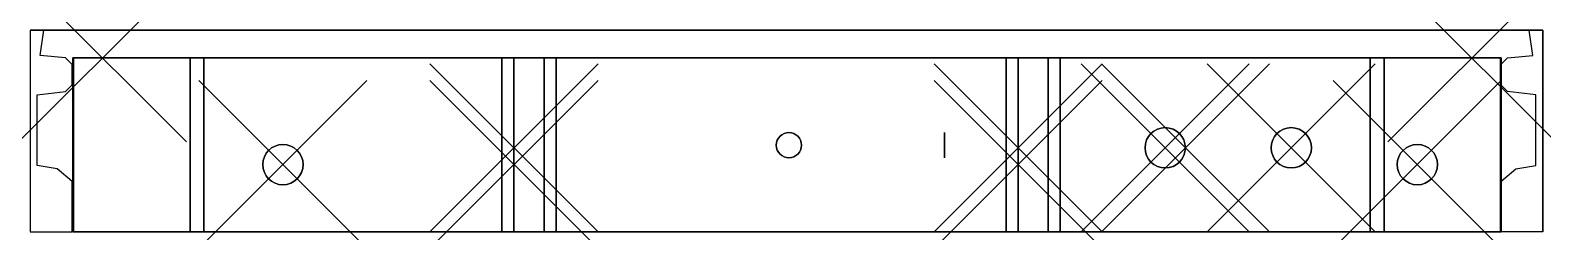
# Model space of a CAD drawing. Header units: millimetres. Extents: x 0 to 0.9, y -0.12 to 0.
import ezdxf

# ---------------------------------------------------------------- set-up
doc = ezdxf.new("R2010")
doc.units = ezdxf.units.MM
doc.header["$PDMODE"] = 3
doc.header["$PDSIZE"] = 0.05
doc.layers.get('0').update_dxf_attribs({"true_color": 0xc2ced6})

msp = doc.modelspace()

# ---------------------------------------------------------------- linework, layer by layer
at = {"color": 0}
for points in [[(0, -0.12), (0.025, -0.12), (0.025, -0.09), (0.01601, -0.0825), (0.00414, -0.0805), (0.00412, -0.0385), (0.021, -0.0365), (0.025, -0.0325), (0.025, -0.0205), (0.021, -0.0165), (0.00592, -0.01505), (0.00804, 0), (0, 0)], [(0.9, -0.12), (0.875, -0.12), (0.875, -0.09), (0.88399, -0.0825), (0.89586, -0.0805), (0.89588, -0.0385), (0.879, -0.0365), (0.875, -0.0325), (0.875, -0.0205), (0.879, -0.0165), (0.89408, -0.01505), (0.89196, 0), (0.9, 0)]]:
    msp.add_lwpolyline(points, close=True, dxfattribs=at)
at = {"color": 0, "extrusion": (-1, 1.22465e-16, 2e-16), "elevation": -0.9}
msp.add_lwpolyline([(0.12, 0), (0.12, 0.025), (0.09, 0.025), (0.0825, 0.01601), (0.0805, 0.00414), (0.0385, 0.00412), (0.0365, 0.021), (0.0325, 0.025), (0.0205, 0.025), (0.0165, 0.021), (0.01505, 0.00592), (0, 0.00804), (0, 0)], close=True, dxfattribs=at)
msp.add_lwpolyline([(0.12, 0), (0.12, 0.025), (0.09, 0.025), (0.0825, 0.01601), (0.0805, 0.00414), (0.0385, 0.00412), (0.0365, 0.021), (0.0325, 0.025), (0.0205, 0.025), (0.0165, 0.021), (0.01505, 0.00592), (0, 0.00804), (0, 0)], close=True, dxfattribs=at)
at = {"color": 0, "extrusion": (-1, 1.22465e-16, -2e-16), "elevation": -0.9}
msp.add_lwpolyline([(0.12, 2.7), (0.12, 2.675), (0.09, 2.675), (0.0825, 2.68399), (0.0805, 2.69586), (0.0385, 2.69588), (0.0365, 2.679), (0.0325, 2.675), (0.0205, 2.675), (0.0165, 2.679), (0.01505, 2.69408), (0, 2.69196), (0, 2.7)], close=True, dxfattribs=at)
at = {"color": 0, "extrusion": (1, 2.77535e-16, 6.39835e-32)}
for centre in [(-0.07, 2.53718, 0.28785), (-0.07, 0.16282, 0.28785), (-0.07, 2.53718, 0.31285), (-0.07, 0.16282, 0.31285), (-0.08, 2.46218, 0.28785), (-0.08, 0.23782, 0.28785), (-0.08, 2.46218, 0.31285), (-0.08, 0.23782, 0.31285)]:
    msp.add_circle(centre, 0.012, dxfattribs=at)
at = {"color": 0}
for centre, radius in [((0.45144, -0.06845, 2.28671), 0.0075), ((0.67535, -0.07, 2.41224), 0.012), ((0.67535, -0.07, 0.31276), 0.012), ((0.67535, -0.07, 2.11224), 0.012), ((0.67535, -0.07, 1.81224), 0.012), ((0.67535, -0.07, 0.61276), 0.012), ((0.67535, -0.07, 0.91276), 0.012), ((0.75035, -0.07, 2.41224), 0.012), ((0.75035, -0.07, 0.31276), 0.012), ((0.75035, -0.07, 2.11224), 0.012), ((0.75035, -0.07, 1.81224), 0.012), ((0.75035, -0.07, 0.61276), 0.012), ((0.75035, -0.07, 0.91276), 0.012), ((0.15035, -0.08, 2.41224), 0.012), ((0.15035, -0.08, 0.31276), 0.012), ((0.15035, -0.08, 2.11224), 0.012), ((0.15035, -0.08, 1.81224), 0.012), ((0.15035, -0.08, 0.61276), 0.012), ((0.15035, -0.08, 0.91276), 0.012), ((0.82535, -0.08, 2.41224), 0.012), ((0.82535, -0.08, 0.31276), 0.012), ((0.82535, -0.08, 2.11224), 0.012), ((0.82535, -0.08, 1.81224), 0.012), ((0.82535, -0.08, 1.51224), 0.012), ((0.82535, -0.08, 0.61276), 0.012), ((0.82535, -0.08, 0.91276), 0.012), ((0.82535, -0.08, 1.21276), 0.012), ((0.82535, -0.08, 0.61276), 0.012)]:
    msp.add_circle(centre, radius, dxfattribs=at)
at = {"color": 0, "extrusion": (2.99952e-32, 1.22465e-16, -1)}
for centre, radius in [((-0.45144, -0.06845, -0.41329), 0.0075), ((-0.67535, -0.07, -0.58776), 0.012), ((-0.67535, -0.07, -0.88776), 0.012), ((-0.75035, -0.07, -0.58776), 0.012), ((-0.75035, -0.07, -0.88776), 0.012), ((-0.15035, -0.08, -0.58776), 0.012), ((-0.15035, -0.08, -0.88776), 0.012), ((-0.82535, -0.08, -0.58776), 0.012), ((-0.82535, -0.08, -0.88776), 0.012), ((-0.82535, -0.08, -1.18776), 0.012)]:
    msp.add_circle(centre, radius, dxfattribs=at)
at = {"color": 0, "extrusion": (-1, 2.24647e-17, -2e-16)}
msp.add_circle((0.06845, 2.2941, -0.54401), 0.0075, dxfattribs=at)
at = {"color": 0, "extrusion": (-1, 2.24647e-17, 2e-16)}
msp.add_circle((0.06845, 0.4059, -0.54401), 0.0075, dxfattribs=at)
at = {"color": 0, "extrusion": (-1, 1.22465e-16, -1.49976e-32)}
for centre in [(0.07, 2.53718, -0.58785), (0.07, 0.16282, -0.58785), (0.07, 2.53718, -0.61285), (0.07, 0.16282, -0.61285), (0.08, 2.46218, -0.58785), (0.08, 0.23782, -0.58785), (0.08, 2.46218, -0.61285), (0.08, 0.23782, -0.61285)]:
    msp.add_circle(centre, 0.012, dxfattribs=at)
at = {"color": 0, "extrusion": (4.22417e-32, 2.22465e-16, -1)}
for centre in [(-0.67535, -0.07, -2.38724), (-0.67535, -0.07, -0.28776), (-0.67535, -0.07, -2.08724), (-0.67535, -0.07, -1.78724), (-0.75035, -0.07, -2.38724), (-0.75035, -0.07, -0.28776), (-0.75035, -0.07, -2.08724), (-0.75035, -0.07, -1.78724), (-0.15035, -0.08, -2.38724), (-0.15035, -0.08, -0.28776), (-0.15035, -0.08, -2.08724), (-0.15035, -0.08, -1.78724), (-0.82535, -0.08, -2.38724), (-0.82535, -0.08, -0.28776), (-0.82535, -0.08, -2.08724), (-0.82535, -0.08, -1.78724), (-0.82535, -0.08, -1.48724), (-0.82535, -0.08, -0.58776)]:
    msp.add_circle(centre, 0.012, dxfattribs=at)
at = {"color": 0, "extrusion": (3.22465e-16, 1, 2.24647e-17)}
for p in [(0.04292, -0.0165, 2.13082), (0.04292, -0.0165, 0.56918), (0.85778, -0.0165, 2.13082), (0.85778, -0.0165, 0.56918)]:
    msp.add_point(p, dxfattribs=at)
at = {"color": 0}
for p in [(0.28785, -0.07, 2.53718), (0.28785, -0.07, 0.16282), (0.58785, -0.07, 2.53718), (0.58785, -0.07, 0.16282), (0.67535, -0.07, 2.41224), (0.67535, -0.07, 2.11224), (0.67535, -0.07, 1.81224), (0.67535, -0.07, 0.91276), (0.67535, -0.07, 0.31276), (0.68735, -0.07, 0.61276), (0.75035, -0.07, 2.41224), (0.75035, -0.07, 2.11224), (0.75035, -0.07, 1.81224), (0.75035, -0.07, 0.91276), (0.75035, -0.07, 0.61276), (0.75035, -0.07, 0.31276), (0.15035, -0.08, 2.41224), (0.15035, -0.08, 2.11224), (0.15035, -0.08, 1.81224), (0.15035, -0.08, 0.91276), (0.15035, -0.08, 0.61276), (0.15035, -0.08, 0.31276), (0.28785, -0.08, 2.46218), (0.28785, -0.08, 0.23782), (0.58785, -0.08, 2.46218), (0.58785, -0.08, 0.23782), (0.82535, -0.08, 2.41224), (0.82535, -0.08, 1.81224), (0.82535, -0.08, 1.51224), (0.82535, -0.08, 1.21276), (0.82535, -0.08, 0.91276), (0.82535, -0.08, 0.61276), (0.82535, -0.08, 0.31276)]:
    msp.add_point(p, dxfattribs=at)
at = {"color": 38}
msp.add_3dface([(0.9, 0, 2.7), (0, 0, 2.7), (0, 0), (0.9, 0)], dxfattribs=at)
at = {"color": 0}
for points in [[(0.02535, -0.0165, 2.41224), (0.02535, -0.12, 2.41224), (0.87535, -0.12, 2.41224), (0.87535, -0.0165, 2.41224)], [(0.02535, -0.0165, 2.38724), (0.02535, -0.12, 2.38724), (0.87535, -0.12, 2.38724), (0.87535, -0.0165, 2.38724)], [(0.02535, -0.0165, 2.38724), (0.02535, -0.12, 2.38724), (0.02535, -0.12, 2.41224), (0.02535, -0.0165, 2.41224)], [(0.87535, -0.0165, 2.38724), (0.87535, -0.12, 2.38724), (0.02535, -0.12, 2.38724), (0.02535, -0.0165, 2.38724)], [(0.87535, -0.0165, 0.28776), (0.87535, -0.12, 0.28776), (0.02535, -0.12, 0.28776), (0.02535, -0.0165, 0.28776)], [(0.87535, -0.0165, 0.31276), (0.87535, -0.12, 0.31276), (0.02535, -0.12, 0.31276), (0.02535, -0.0165, 0.31276)], [(0.02535, -0.0165, 0.28776), (0.02535, -0.12, 0.28776), (0.02535, -0.12, 0.31276), (0.02535, -0.0165, 0.31276)], [(0.02535, -0.0165, 0.31276), (0.02535, -0.12, 0.31276), (0.87535, -0.12, 0.31276), (0.87535, -0.0165, 0.31276)], [(0.02535, -0.0165, 2.11224), (0.02535, -0.12, 2.11224), (0.87535, -0.12, 2.11224), (0.87535, -0.0165, 2.11224)], [(0.02535, -0.0165, 2.08724), (0.02535, -0.12, 2.08724), (0.87535, -0.12, 2.08724), (0.87535, -0.0165, 2.08724)], [(0.02535, -0.0165, 2.08724), (0.02535, -0.12, 2.08724), (0.02535, -0.12, 2.11224), (0.02535, -0.0165, 2.11224)], [(0.87535, -0.0165, 2.08724), (0.87535, -0.12, 2.08724), (0.02535, -0.12, 2.08724), (0.02535, -0.0165, 2.08724)], [(0.02535, -0.0165, 1.81224), (0.02535, -0.12, 1.81224), (0.87535, -0.12, 1.81224), (0.87535, -0.0165, 1.81224)], [(0.02535, -0.0165, 1.78724), (0.02535, -0.12, 1.78724), (0.87535, -0.12, 1.78724), (0.87535, -0.0165, 1.78724)], [(0.02535, -0.0165, 1.78724), (0.02535, -0.12, 1.78724), (0.02535, -0.12, 1.81224), (0.02535, -0.0165, 1.81224)], [(0.87535, -0.0165, 1.78724), (0.87535, -0.12, 1.78724), (0.02535, -0.12, 1.78724), (0.02535, -0.0165, 1.78724)], [(0.02535, -0.0165, 1.51224), (0.02535, -0.12, 1.51224), (0.87535, -0.12, 1.51224), (0.87535, -0.0165, 1.51224)], [(0.02535, -0.0165, 1.48724), (0.02535, -0.12, 1.48724), (0.87535, -0.12, 1.48724), (0.87535, -0.0165, 1.48724)], [(0.87535, -0.0165, 1.48724), (0.87535, -0.12, 1.48724), (0.02535, -0.12, 1.48724), (0.02535, -0.0165, 1.48724)], [(0.87535, -0.0165, 0.58776), (0.87535, -0.12, 0.58776), (0.02535, -0.12, 0.58776), (0.02535, -0.0165, 0.58776)], [(0.87535, -0.0165, 0.61276), (0.87535, -0.12, 0.61276), (0.02535, -0.12, 0.61276), (0.02535, -0.0165, 0.61276)], [(0.02535, -0.0165, 0.58776), (0.02535, -0.12, 0.58776), (0.02535, -0.12, 0.61276), (0.02535, -0.0165, 0.61276)], [(0.02535, -0.0165, 0.61276), (0.02535, -0.12, 0.61276), (0.87535, -0.12, 0.61276), (0.87535, -0.0165, 0.61276)], [(0.87535, -0.0165, 0.88776), (0.87535, -0.12, 0.88776), (0.02535, -0.12, 0.88776), (0.02535, -0.0165, 0.88776)], [(0.87535, -0.0165, 0.91276), (0.87535, -0.12, 0.91276), (0.02535, -0.12, 0.91276), (0.02535, -0.0165, 0.91276)], [(0.02535, -0.0165, 0.88776), (0.02535, -0.12, 0.88776), (0.02535, -0.12, 0.91276), (0.02535, -0.0165, 0.91276)], [(0.02535, -0.0165, 0.91276), (0.02535, -0.12, 0.91276), (0.87535, -0.12, 0.91276), (0.87535, -0.0165, 0.91276)], [(0.87535, -0.0165, 1.18776), (0.87535, -0.12, 1.18776), (0.02535, -0.12, 1.18776), (0.02535, -0.0165, 1.18776)], [(0.87535, -0.0165, 1.21276), (0.87535, -0.12, 1.21276), (0.02535, -0.12, 1.21276), (0.02535, -0.0165, 1.21276)], [(0.02535, -0.0165, 1.21276), (0.02535, -0.12, 1.21276), (0.87535, -0.12, 1.21276), (0.87535, -0.0165, 1.21276)], [(0.02535, -0.0165, 0.58776), (0.02535, -0.12, 0.58776), (0.02535, -0.12, 0.61276), (0.02535, -0.0165, 0.61276)], [(0.02581, -0.12, 2.19536), (0.02581, -0.0165, 2.19536), (0.10337, -0.0165, 2.11223), (0.10337, -0.12, 2.11223)], [(0.02581, -0.12, 2.18656), (0.09516, -0.12, 2.11223), (0.09516, -0.0165, 2.11223), (0.02581, -0.0165, 2.18656)], [(0.02581, -0.0165, 2.19536), (0.10337, -0.0165, 2.11223), (0.09516, -0.0165, 2.11223), (0.02581, -0.0165, 2.18656)], [(0.02581, -0.0165, 2.19536), (0.02581, -0.12, 2.19536), (0.02581, -0.12, 2.18656), (0.02581, -0.0165, 2.18656)], [(0.09516, -0.0165, 2.11223), (0.09516, -0.12, 2.11223), (0.02581, -0.12, 2.18656), (0.02581, -0.0165, 2.18656)], [(0.10337, -0.12, 0.58777), (0.10337, -0.0165, 0.58777), (0.02581, -0.0165, 0.50464), (0.02581, -0.12, 0.50464)], [(0.02581, -0.0165, 0.51344), (0.09516, -0.0165, 0.58777), (0.09516, -0.12, 0.58777), (0.02581, -0.12, 0.51344)], [(0.02581, -0.0165, 0.51344), (0.09516, -0.0165, 0.58777), (0.10337, -0.0165, 0.58777), (0.02581, -0.0165, 0.50464)], [(0.02581, -0.0165, 0.51344), (0.02581, -0.12, 0.51344), (0.02581, -0.12, 0.50464), (0.02581, -0.0165, 0.50464)], [(0.02581, -0.0165, 0.51344), (0.02581, -0.12, 0.51344), (0.09516, -0.12, 0.58777), (0.09516, -0.0165, 0.58777)], [(0.28071, -0.0165, 2.67468), (0.30571, -0.0165, 2.67468), (0.30571, -0.12, 2.6748), (0.28071, -0.12, 2.67468)], [(0.28071, -0.12, 0.02532), (0.30571, -0.12, 0.0252), (0.30571, -0.0165, 0.02532), (0.28071, -0.0165, 0.02532)], [(0.28785, -0.0165, 2.6748), (0.28785, -0.12, 2.67468), (0.28785, -0.12, 2.41218), (0.28785, -0.0165, 2.4123)], [(0.28785, -0.0165, 0.2877), (0.28785, -0.12, 0.28782), (0.28785, -0.12, 0.02532), (0.28785, -0.0165, 0.0252)], [(0.31285, -0.0165, 2.67468), (0.31285, -0.12, 2.67468), (0.31285, -0.12, 2.4123), (0.31285, -0.0165, 2.41218)], [(0.31285, -0.0165, 0.28782), (0.31285, -0.12, 0.2877), (0.31285, -0.12, 0.02532), (0.31285, -0.0165, 0.02532)], [(0.60571, -0.12, 2.67468), (0.58071, -0.12, 2.6748), (0.58071, -0.0165, 2.67468), (0.60571, -0.0165, 2.67468)], [(0.60571, -0.0165, 0.02532), (0.58071, -0.0165, 0.02532), (0.58071, -0.12, 0.0252), (0.60571, -0.12, 0.02532)], [(0.58785, -0.0165, 2.41218), (0.58785, -0.12, 2.4123), (0.58785, -0.12, 2.67468), (0.58785, -0.0165, 2.67468)], [(0.58785, -0.0165, 0.02532), (0.58785, -0.12, 0.02532), (0.58785, -0.12, 0.2877), (0.58785, -0.0165, 0.28782)], [(0.61285, -0.0165, 2.4123), (0.61285, -0.12, 2.41218), (0.61285, -0.12, 2.67468), (0.61285, -0.0165, 2.6748)], [(0.61285, -0.0165, 0.0252), (0.61285, -0.12, 0.02532), (0.61285, -0.12, 0.28782), (0.61285, -0.0165, 0.2877)], [(0.79733, -0.12, 2.11223), (0.79733, -0.0165, 2.11223), (0.87489, -0.0165, 2.19536), (0.87489, -0.12, 2.19536)], [(0.87489, -0.0165, 2.18656), (0.80554, -0.0165, 2.11223), (0.79733, -0.0165, 2.11223), (0.87489, -0.0165, 2.19536)], [(0.87489, -0.12, 0.50464), (0.87489, -0.0165, 0.50464), (0.79733, -0.0165, 0.58777), (0.79733, -0.12, 0.58777)], [(0.87489, -0.0165, 0.50464), (0.79733, -0.0165, 0.58777), (0.80554, -0.0165, 0.58777), (0.87489, -0.0165, 0.51344)], [(0.87489, -0.0165, 2.18656), (0.80554, -0.0165, 2.11223), (0.80554, -0.12, 2.11223), (0.87489, -0.12, 2.18656)], [(0.87489, -0.0165, 2.18656), (0.87489, -0.12, 2.18656), (0.80554, -0.12, 2.11223), (0.80554, -0.0165, 2.11223)], [(0.87489, -0.12, 0.51344), (0.80554, -0.12, 0.58777), (0.80554, -0.0165, 0.58777), (0.87489, -0.0165, 0.51344)], [(0.80554, -0.0165, 0.58777), (0.80554, -0.12, 0.58777), (0.87489, -0.12, 0.51344), (0.87489, -0.0165, 0.51344)], [(0.87489, -0.0165, 2.18656), (0.87489, -0.12, 2.18656), (0.87489, -0.12, 2.19536), (0.87489, -0.0165, 2.19536)], [(0.87489, -0.0165, 0.50464), (0.87489, -0.12, 0.50464), (0.87489, -0.12, 0.51344), (0.87489, -0.0165, 0.51344)], [(0.87535, -0.12, 2.41224), (0.87535, -0.12, 2.38724), (0.87535, -0.0165, 2.38724), (0.87535, -0.0165, 2.41224)], [(0.87535, -0.0165, 0.28776), (0.87535, -0.0165, 0.31276), (0.87535, -0.12, 0.31276), (0.87535, -0.12, 0.28776)], [(0.87535, -0.12, 2.11224), (0.87535, -0.12, 2.08724), (0.87535, -0.0165, 2.08724), (0.87535, -0.0165, 2.11224)], [(0.87535, -0.12, 1.81224), (0.87535, -0.12, 1.78724), (0.87535, -0.0165, 1.78724), (0.87535, -0.0165, 1.81224)], [(0.87535, -0.12, 1.51224), (0.87535, -0.12, 1.48724), (0.87535, -0.0165, 1.48724), (0.87535, -0.0165, 1.51224)], [(0.87535, -0.0165, 0.58776), (0.87535, -0.0165, 0.61276), (0.87535, -0.12, 0.61276), (0.87535, -0.12, 0.58776)], [(0.87535, -0.0165, 0.88776), (0.87535, -0.0165, 0.91276), (0.87535, -0.12, 0.91276), (0.87535, -0.12, 0.88776)], [(0.87535, -0.0165, 1.18776), (0.87535, -0.0165, 1.21276), (0.87535, -0.12, 1.21276), (0.87535, -0.12, 1.18776)], [(0.87535, -0.0165, 0.58776), (0.87535, -0.0165, 0.61276), (0.87535, -0.12, 0.61276), (0.87535, -0.12, 0.58776)], [(0.02581, -0.12, 2.19536), (0.10337, -0.12, 2.11223), (0.09516, -0.12, 2.11223), (0.02581, -0.12, 2.18656)], [(0.02581, -0.12, 0.51344), (0.09516, -0.12, 0.58777), (0.10337, -0.12, 0.58777), (0.02581, -0.12, 0.50464)], [(0.87489, -0.12, 2.18656), (0.80554, -0.12, 2.11223), (0.79733, -0.12, 2.11223), (0.87489, -0.12, 2.19536)], [(0.87489, -0.12, 0.50464), (0.79733, -0.12, 0.58777), (0.80554, -0.12, 0.58777), (0.87489, -0.12, 0.51344)]]:
    msp.add_3dface(points, dxfattribs=at)

doc.saveas('drawing.dxf')
